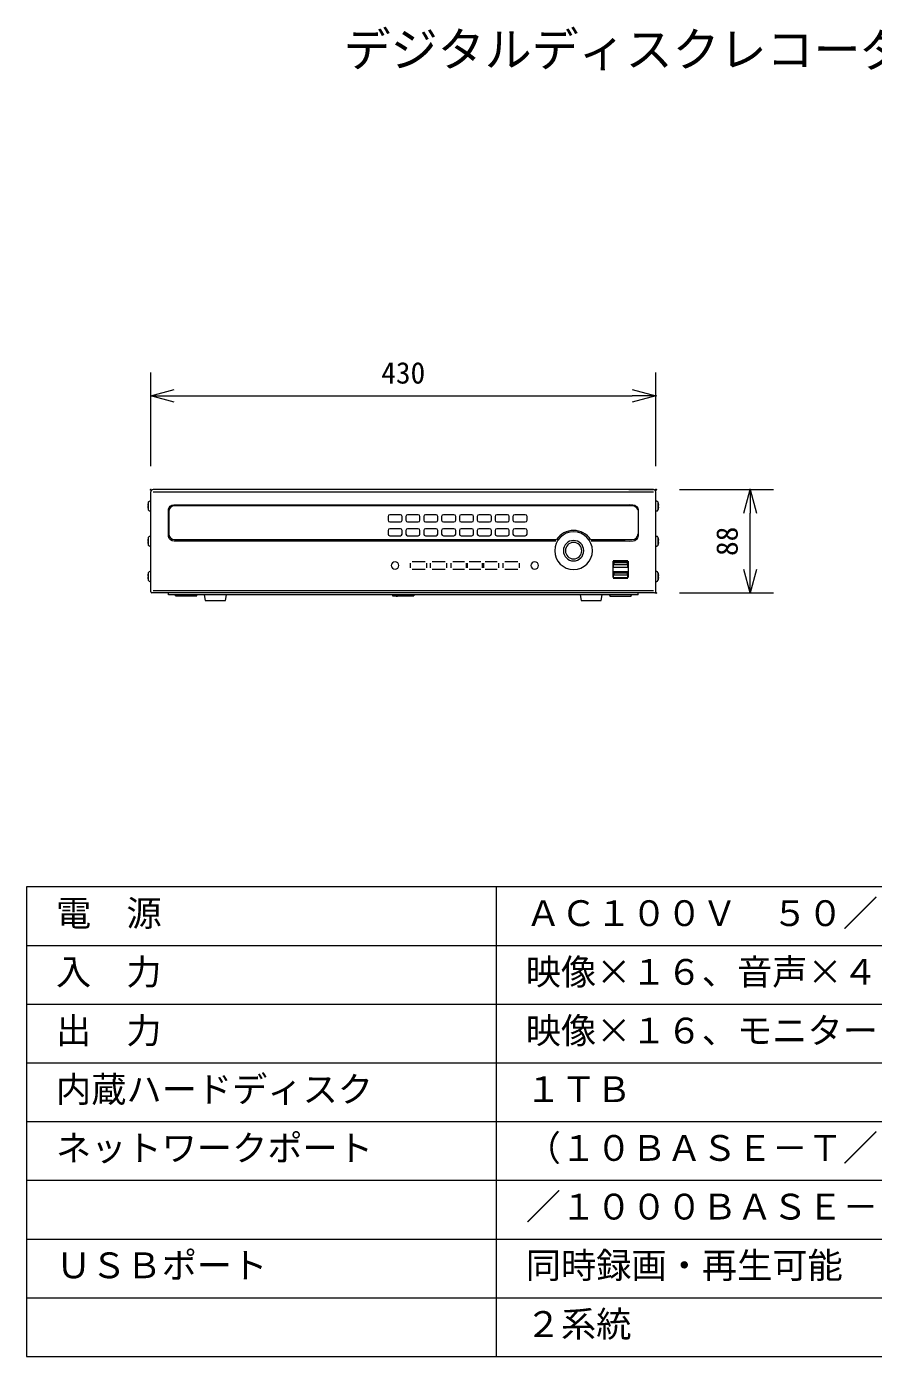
# Model space of a CAD drawing. Units: millimetres, scale not verified. Extents: x -62 to 63, y -57 to 57.
# Drawn here: x -62.5 to 9.6, y -56.5 to 56.8 of the extents above; entities that cross this region are included whole.
import ezdxf
from ezdxf.enums import TextEntityAlignment as Align

# ---------------------------------------------------------------- set-up
doc = ezdxf.new("R2010")
doc.units = ezdxf.units.MM
doc.header["$LTSCALE"] = 0.125
doc.header["$PDMODE"] = 32
doc.header["$PDSIZE"] = 0.0625
for name, color, linetype, lineweight in [('0-0_0', 7, 'Continuous', 9), ('0-2_WAKU', 1, 'Continuous', 18), ('0-4_GAIKEI', 1, 'Continuous', 18), ('0-5_SUNPO', 7, 'Continuous', 9)]:
    doc.layers.add(name, color=color, linetype=linetype, lineweight=lineweight)
doc.layers.add('0-1_DEFPOINTS', color=7, linetype='Continuous')
doc.layers.add('0-3_MOJI1', color=7, linetype='Continuous')
doc.styles.add('ＭＳ ゴシック', font='')
doc.styles.get('ＭＳ ゴシック').set_extended_font_data('MS Gothic')

# ---------------------------------------------------------------- blocks, each defined once
blk = doc.blocks.new('_OPEN30')
at = {"layer": '0-0_0'}
blk.add_line((0, 0), (-1, 0), dxfattribs=at)
blk.add_lwpolyline([(-1, 0.26795), (0, 0), (-1, -0.26795)], dxfattribs=at)
blk = doc.blocks.new('D5')
at = {"layer": '0-1_DEFPOINTS'}
for p in [(-11.3824, 18.2604), (-3.3824, 18.2604), (-11.3824, 9.4604)]:
    blk.add_point(p, dxfattribs=at)
at = {"layer": '0-5_SUNPO'}
for p, q in [((-9.3824, 18.2604), (-1.3824, 18.2604)), ((-3.3824, 11.4604), (-3.3824, 16.2604)), ((-9.3824, 9.4604), (-1.3824, 9.4604))]:
    blk.add_line(p, q, dxfattribs=at)
at = {"layer": '0-5_SUNPO', "xscale": 2, "yscale": 2}
for p, rotation in [((-3.3824, 18.2604), 90), ((-3.3824, 9.4604), 270)]:
    blk.add_blockref('_OPEN30', p, dxfattribs=dict(at, rotation=rotation))
at = {"layer": '0-5_SUNPO', "style": 'ＭＳ ゴシック'}
blk.add_text('88', height=1.833, rotation=90, dxfattribs=at).set_placement((-3.8824, 12.6104), align=Align.BOTTOM_LEFT)
blk = doc.blocks.new('D4')
at = {"layer": '0-1_DEFPOINTS'}
for p in [(-11.4107, 26.2471), (-54.4107, 18.2471), (-11.4107, 18.2471)]:
    blk.add_point(p, dxfattribs=at)
at = {"layer": '0-5_SUNPO'}
for p, q in [((-54.4107, 20.2471), (-54.4107, 28.2471)), ((-11.4107, 20.2471), (-11.4107, 28.2471)), ((-52.4107, 26.2471), (-13.4107, 26.2471))]:
    blk.add_line(p, q, dxfattribs=at)
at = {"layer": '0-5_SUNPO', "xscale": 2, "yscale": 2, "rotation": 180}
blk.add_blockref('_OPEN30', (-54.4107, 26.2471), dxfattribs=at)
at = {"layer": '0-5_SUNPO', "xscale": 2, "yscale": 2}
blk.add_blockref('_OPEN30', (-11.4107, 26.2471), dxfattribs=at)
at = {"layer": '0-5_SUNPO', "style": 'ＭＳ ゴシック'}
blk.add_text('430', height=1.833, dxfattribs=at).set_placement((-34.7857, 26.7471), align=Align.BOTTOM_LEFT)

msp = doc.modelspace()

# ---------------------------------------------------------------- linework, layer by layer
at = {"layer": '0-2_WAKU', "color": 4}
for p, q in [((-62.496, -16.5317), (-62.496, -56.5317)), ((62.504, -16.5317), (-62.496, -16.5317)), ((-22.496, -56.5317), (-22.496, -16.5317)), ((-62.496, -56.5317), (62.504, -56.5317))]:
    msp.add_line(p, q, dxfattribs=at)
at = {"layer": '0-2_WAKU'}
for p, q in [((-62.496, -21.5317), (62.504, -21.5317)), ((-62.496, -26.5317), (62.504, -26.5317)), ((-62.496, -31.5317), (62.504, -31.5317)), ((-62.496, -36.5317), (62.504, -36.5317)), ((-62.496, -41.5317), (62.504, -41.5317)), ((-62.496, -46.5317), (62.504, -46.5317)), ((-62.496, -51.5317), (62.504, -51.5317))]:
    msp.add_line(p, q, dxfattribs=at)
at = {"layer": '0-4_GAIKEI', "color": 7}
for p, q in [((-51.9225, 8.6086), (-51.9225, 17.1087)), ((-51.9225, 16.3086), (-51.9225, 17.1086)), ((-9.1223, 17.3085), (-51.7227, 17.3085)), ((-11.2225, 17.3086), (-9.1225, 17.3086)), ((-9.1225, 17.3085), (-9.1225, 17.3086)), ((-8.9225, 8.7083), (-8.9225, 17.1087)), ((-8.9225, 16.3086), (-8.9225, 17.1086)), ((-50.4225, 8.5085), (-51.8225, 8.5086)), ((-10.4225, 8.5216), (-50.4225, 8.5216)), ((-9.1223, 8.5085), (-10.4225, 8.5085)), ((-9.0225, 8.5086), (-9.116, 8.5086))]:
    msp.add_line(p, q, dxfattribs=at)
at = {"layer": '0-4_GAIKEI'}
for p, q in [((-9.1239, 17.0804), (-51.7211, 17.0804)), ((-52.1103, 15.5567), (-52.1103, 16.2604)), ((-51.9725, 16.3236), (-52.0173, 16.3236)), ((-10.9325, 15.9385), (-49.8925, 15.9385)), ((-8.8278, 16.3236), (-8.8725, 16.3236)), ((-8.7348, 16.2604), (-8.7348, 15.5567)), ((-8.6799, 16.0567), (-8.6791, 16.0568)), ((-8.6726, 15.9486), (-8.6799, 15.9486)), ((-8.6726, 15.8686), (-8.6799, 15.8686)), ((-52.0173, 15.4936), (-51.9725, 15.4936)), ((-50.3925, 15.4385), (-50.3925, 13.5485)), ((-31.7225, 15.0235), (-31.7225, 14.7135)), ((-30.6725, 15.1735), (-31.5725, 15.1735)), ((-30.5225, 14.7135), (-30.5225, 15.0235)), ((-30.2025, 15.0235), (-30.2025, 14.7135)), ((-29.1525, 15.1735), (-30.0525, 15.1735)), ((-29.0025, 14.7135), (-29.0025, 15.0235)), ((-28.6825, 15.0235), (-28.6825, 14.7135)), ((-27.6325, 15.1735), (-28.5325, 15.1735)), ((-27.4825, 14.7135), (-27.4825, 15.0235)), ((-27.1625, 15.0235), (-27.1625, 14.7135)), ((-26.1125, 15.1735), (-27.0125, 15.1735)), ((-25.9625, 14.7135), (-25.9625, 15.0235)), ((-25.6425, 15.0235), (-25.6425, 14.7135)), ((-24.5925, 15.1735), (-25.4925, 15.1735)), ((-24.4425, 14.7135), (-24.4425, 15.0235)), ((-24.1225, 15.0235), (-24.1225, 14.7135)), ((-23.0725, 15.1735), (-23.9725, 15.1735)), ((-22.9225, 14.7135), (-22.9225, 15.0235)), ((-22.6025, 15.0235), (-22.6025, 14.7135)), ((-21.5525, 15.1735), (-22.4525, 15.1735)), ((-21.4025, 14.7135), (-21.4025, 15.0235)), ((-21.0825, 15.0235), (-21.0825, 14.7135)), ((-20.0325, 15.1735), (-20.9325, 15.1735)), ((-19.8825, 14.7135), (-19.8825, 15.0235)), ((-10.4225, 15.4685), (-10.4225, 13.5185)), ((-8.8725, 15.4936), (-8.8278, 15.4936)), ((-8.6799, 15.7604), (-8.6791, 15.7603)), ((-31.7225, 13.8335), (-31.7225, 13.5235)), ((-31.5725, 14.5635), (-30.6725, 14.5635)), ((-30.6725, 13.9835), (-31.5725, 13.9835)), ((-30.5225, 13.5235), (-30.5225, 13.8335)), ((-30.2025, 13.8335), (-30.2025, 13.5235)), ((-30.0525, 14.5635), (-29.1525, 14.5635)), ((-29.1525, 13.9835), (-30.0525, 13.9835)), ((-29.0025, 13.5235), (-29.0025, 13.8335)), ((-28.6825, 13.8335), (-28.6825, 13.5235)), ((-28.5325, 14.5635), (-27.6325, 14.5635)), ((-27.6325, 13.9835), (-28.5325, 13.9835)), ((-27.4825, 13.5235), (-27.4825, 13.8335)), ((-27.1625, 13.8335), (-27.1625, 13.5235)), ((-27.0125, 14.5635), (-26.1125, 14.5635)), ((-26.1125, 13.9835), (-27.0125, 13.9835)), ((-25.9625, 13.5235), (-25.9625, 13.8335)), ((-25.6425, 13.8335), (-25.6425, 13.5235)), ((-25.4925, 14.5635), (-24.5925, 14.5635)), ((-24.5925, 13.9835), (-25.4925, 13.9835)), ((-24.4425, 13.5235), (-24.4425, 13.8335)), ((-24.1225, 13.8335), (-24.1225, 13.5235)), ((-23.9725, 14.5635), (-23.0725, 14.5635)), ((-23.0725, 13.9835), (-23.9725, 13.9835)), ((-22.9225, 13.5235), (-22.9225, 13.8335)), ((-22.6025, 13.8335), (-22.6025, 13.5235)), ((-22.4525, 14.5635), (-21.5525, 14.5635)), ((-21.5525, 13.9835), (-22.4525, 13.9835)), ((-21.4025, 13.5235), (-21.4025, 13.8335)), ((-21.0825, 13.8335), (-21.0825, 13.5235)), ((-20.9325, 14.5635), (-20.0325, 14.5635)), ((-20.0325, 13.9835), (-20.9325, 13.9835)), ((-19.8825, 13.5235), (-19.8825, 13.8335)), ((-52.1103, 12.5567), (-52.1103, 13.2604)), ((-51.9725, 13.3236), (-52.0173, 13.3236)), ((-52.0173, 12.4936), (-51.9725, 12.4936)), ((-49.8925, 13.0485), (-17.3749, 13.0485)), ((-31.5725, 13.3735), (-30.6725, 13.3735)), ((-30.0525, 13.3735), (-29.1525, 13.3735)), ((-28.5325, 13.3735), (-27.6325, 13.3735)), ((-27.0125, 13.3735), (-26.1125, 13.3735)), ((-25.4925, 13.3735), (-24.5925, 13.3735)), ((-23.9725, 13.3735), (-23.0725, 13.3735)), ((-22.4525, 13.3735), (-21.5525, 13.3735)), ((-20.9325, 13.3735), (-20.0325, 13.3735)), ((-14.4702, 13.0485), (-10.9325, 13.0485)), ((-8.8278, 13.3236), (-8.8725, 13.3236)), ((-8.8725, 12.4936), (-8.8278, 12.4936)), ((-8.7348, 13.2604), (-8.7348, 12.5567)), ((-8.6799, 13.0567), (-8.6791, 13.0568)), ((-8.6726, 12.9486), (-8.6799, 12.9486)), ((-8.6726, 12.8686), (-8.6799, 12.8686)), ((-8.6799, 12.7604), (-8.6791, 12.7603)), ((-52.1103, 9.5567), (-52.1103, 10.2604)), ((-51.9725, 10.3236), (-52.0173, 10.3236)), ((-29.8025, 10.6485), (-29.8025, 11.0485)), ((-29.6725, 11.1785), (-28.5725, 11.1785)), ((-28.5725, 10.5185), (-29.6725, 10.5185)), ((-28.4425, 11.0485), (-28.4425, 10.6485)), ((-28.0925, 10.6485), (-28.0925, 11.0485)), ((-27.9625, 11.1785), (-26.8625, 11.1785)), ((-26.8625, 10.5185), (-27.9625, 10.5185)), ((-26.7325, 11.0485), (-26.7325, 10.6485)), ((-26.3325, 10.6485), (-26.3325, 11.0485)), ((-26.2025, 11.1785), (-25.2025, 11.1785)), ((-25.2025, 10.5185), (-26.2025, 10.5185)), ((-25.0725, 11.0485), (-25.0725, 10.6485)), ((-24.9525, 10.6485), (-24.9525, 11.0485)), ((-24.8225, 11.1785), (-23.8225, 11.1785)), ((-23.8225, 10.5185), (-24.8225, 10.5185)), ((-23.6925, 11.0485), (-23.6925, 10.6485)), ((-23.5725, 10.6485), (-23.5725, 11.0485)), ((-23.4425, 11.1785), (-22.4425, 11.1785)), ((-22.4425, 10.5185), (-23.4425, 10.5185)), ((-22.3125, 11.0485), (-22.3125, 10.6485)), ((-21.9125, 10.6485), (-21.9125, 11.0485)), ((-21.7825, 11.1785), (-20.6825, 11.1785)), ((-20.6825, 10.5185), (-21.7825, 10.5185)), ((-20.5525, 11.0485), (-20.5525, 10.6485)), ((-12.5925, 11.2035), (-12.5925, 9.8135)), ((-12.5475, 11.191), (-12.5475, 10.6835)), ((-11.2975, 10.6835), (-12.5475, 10.6835)), ((-12.5475, 10.3335), (-11.2975, 10.3335)), ((-12.5475, 10.3335), (-12.5475, 9.826)), ((-11.3025, 11.2535), (-12.5425, 11.2535)), ((-12.4725, 11.091), (-11.3725, 11.091)), ((-12.4725, 10.891), (-12.4725, 11.091)), ((-11.3725, 10.891), (-12.4725, 10.891)), ((-12.4725, 10.2335), (-11.3725, 10.2335)), ((-12.4725, 10.0335), (-12.4725, 10.2335)), ((-11.3725, 11.091), (-11.3725, 10.891)), ((-11.3725, 10.2335), (-11.3725, 10.0335)), ((-11.2525, 9.8135), (-11.2525, 11.2035)), ((-8.8278, 10.3236), (-8.8725, 10.3236)), ((-8.7348, 10.2604), (-8.7348, 9.5567)), ((-52.0173, 9.4936), (-51.9725, 9.4936)), ((-12.5425, 9.7635), (-11.3025, 9.7635)), ((-11.3725, 10.0335), (-12.4725, 10.0335)), ((-8.9225, 8.6086), (-8.9225, 9.1086)), ((-8.8725, 9.4936), (-8.8278, 9.4936)), ((-8.6799, 10.0567), (-8.6791, 10.0568)), ((-8.6726, 9.9486), (-8.6799, 9.9486)), ((-8.6726, 9.8686), (-8.6799, 9.8686)), ((-8.6799, 9.7604), (-8.6791, 9.7603)), ((-51.7213, 8.7073), (-9.1237, 8.7073)), ((-50.4225, 8.3485), (-50.4225, 8.5216)), ((-10.4225, 8.3485), (-50.4225, 8.3485)), ((-49.8501, 8.3485), (-49.8361, 8.2526)), ((-48.015, 8.2385), (-49.83, 8.2385)), ((-48.009, 8.2526), (-47.9949, 8.3485)), ((-47.3693, 8.3485), (-47.2829, 7.8585)), ((-45.5621, 7.8585), (-45.4757, 8.3485)), ((-31.3501, 8.3485), (-31.3361, 8.2526)), ((-31.0225, 8.2385), (-31.33, 8.2385)), ((-31.0225, 8.3485), (-31.0225, 8.2385)), ((-31.0225, 8.2385), (-30.9225, 8.2385)), ((-30.9225, 8.3485), (-30.9225, 8.2385)), ((-29.9225, 8.2385), (-30.9225, 8.2385)), ((-29.8225, 8.2385), (-29.8225, 8.3485)), ((-29.515, 8.2385), (-29.8225, 8.2385)), ((-29.509, 8.2526), (-29.4949, 8.3485)), ((-15.3693, 8.3485), (-15.2829, 7.8585)), ((-13.5621, 7.8585), (-13.4757, 8.3485)), ((-12.8501, 8.3485), (-12.8361, 8.2526)), ((-12.83, 8.2385), (-11.015, 8.2385)), ((-11.009, 8.2526), (-10.9949, 8.3485)), ((-10.4225, 8.3485), (-10.4225, 8.5216)), ((-47.2829, 7.8585), (-45.5621, 7.8585)), ((-15.2829, 7.8585), (-13.5621, 7.8585))]:
    msp.add_line(p, q, dxfattribs=at)
for points in [[(-17.4241, 12.9056), (-19.4182, 12.9056), (-24.6805, 12.9056), (-29.9427, 12.9056), (-35.205, 12.9056), (-37.8361, 12.9056), (-43.0984, 12.9056), (-48.3607, 12.9056), (-49.6763, 12.9056), (-49.9401, 12.9059), (-50.1041, 12.9397), (-50.2476, 13.026), (-50.3547, 13.1553), (-50.4133, 13.3117), (-50.4283, 13.5283), (-50.4225, 13.7468), (-50.4225, 14.1755), (-50.4225, 14.6037), (-50.4225, 15.0316), (-50.4225, 15.4245), (-50.4143, 15.6527), (-50.3602, 15.7916), (-50.2635, 15.905), (-50.1318, 15.9856), (-49.966, 16.0255), (-49.9225, 16.0273), (-47.7829, 16.0273), (-39.2245, 16.0273), (-22.1078, 16.0273), (-13.5494, 16.0273), (-11.4098, 16.0273), (-11.1421, 16.0321), (-10.8749, 16.0252), (-10.7005, 15.98), (-10.5521, 15.8778), (-10.4579, 15.7394), (-10.423, 15.5908), (-10.4225, 15.3072), (-10.4225, 15.0237), (-10.4225, 14.4559)], [(-10.4225, 14.4559), (-10.4225, 13.8873), (-10.4184, 13.6285), (-10.4239, 13.37), (-10.4669, 13.2011), (-10.5648, 13.0567), (-10.7011, 12.9573), (-10.8626, 12.9092), (-11.1931, 12.8975), (-11.5248, 12.9056), (-14.1559, 12.9056), (-14.421, 12.9056)], [(-11.2975, 10.6835), (-11.2975, 11.191), (-12.5475, 11.191)], [(-12.5475, 9.826), (-11.2975, 9.826), (-11.2975, 10.3335)], [(-29.8225, 8.2385), (-29.9225, 8.2385), (-29.9225, 8.3485)]]:
    msp.add_lwpolyline(points, dxfattribs=at)
at = {"layer": '0-4_GAIKEI', "color": 7}
for centre, radius, start, end in [((-51.7225, 17.1086), 0.2, 90, 180), ((-9.1225, 17.1086), 0.2, 0, 90), ((-51.8225, 8.6086), 0.1, 180, 270), ((-9.0225, 8.6086), 0.1, 270, 0)]:
    msp.add_arc(centre, radius, start, end, dxfattribs=at)
at = {"layer": '0-4_GAIKEI'}
for centre, radius, start, end in [((-51.2236, 15.9086), 0.9539, 158.35374, 175.05805), ((-51.5181, 15.9304), 0.6587, 169.22341, 173.45287), ((-51.5181, 15.8854), 0.6587, 169.22341, 173.45287), ((-51.8597, 15.9439), 0.3171, 189.59255, 195.64537), ((-51.8613, 16.031), 0.3047, 175.76483, 184.23517), ((-52.0173, 16.2236), 0.1, 90, 158.35374), ((-51.9725, 16.2736), 0.05, 0, 90), ((-49.8925, 15.4385), 0.5, 90, 180), ((-10.9325, 15.4385), 0.5, 12.52327, 90), ((-8.8725, 16.2736), 0.05, 90, 180), ((-8.8278, 16.2236), 0.1, 21.64626, 90), ((-9.6215, 15.9086), 0.9539, 8.93855, 21.64626), ((-9.6215, 15.9086), 0.9531, 5.41755, 8.93983), ((-9.6412, 15.9086), 0.9621, 357.61728, 2.38272), ((-51.2236, 15.9086), 0.9539, 184.9171, 201.64626), ((-51.8597, 15.8777), 0.3171, 189.59255, 195.64537), ((-51.5081, 15.8253), 0.6578, 177.11835, 182.88165), ((-52.0173, 15.5936), 0.1, 201.64626, 270), ((-51.9725, 15.5436), 0.05, 270, 0), ((-31.5725, 15.0235), 0.15, 90, 180), ((-30.6725, 15.0235), 0.15, 0, 90), ((-30.0525, 15.0235), 0.15, 90, 180), ((-29.1525, 15.0235), 0.15, 0, 90), ((-28.5325, 15.0235), 0.15, 90, 180), ((-27.6325, 15.0235), 0.15, 0, 90), ((-27.0125, 15.0235), 0.15, 90, 180), ((-26.1125, 15.0235), 0.15, 0, 90), ((-25.4925, 15.0235), 0.15, 90, 180), ((-24.5925, 15.0235), 0.15, 0, 90), ((-23.9725, 15.0235), 0.15, 90, 180), ((-23.0725, 15.0235), 0.15, 0, 90), ((-22.4525, 15.0235), 0.15, 90, 180), ((-21.5525, 15.0235), 0.15, 0, 90), ((-20.9325, 15.0235), 0.15, 90, 180), ((-20.0325, 15.0235), 0.15, 0, 90), ((-8.8725, 15.5436), 0.05, 180, 270), ((-8.8278, 15.5936), 0.1, 270, 338.35374), ((-9.6215, 15.9086), 0.9539, 338.35374, 351.06145), ((-9.6215, 15.9086), 0.9531, 351.06017, 354.58245), ((-31.5725, 14.7135), 0.15, 180, 270), ((-31.5725, 13.8335), 0.15, 90, 180), ((-30.6725, 14.7135), 0.15, 270, 0), ((-30.6725, 13.8335), 0.15, 0, 90), ((-30.0525, 14.7135), 0.15, 180, 270), ((-30.0525, 13.8335), 0.15, 90, 180), ((-29.1525, 14.7135), 0.15, 270, 0), ((-29.1525, 13.8335), 0.15, 0, 90), ((-28.5325, 14.7135), 0.15, 180, 270), ((-28.5325, 13.8335), 0.15, 90, 180), ((-27.6325, 14.7135), 0.15, 270, 0), ((-27.6325, 13.8335), 0.15, 0, 90), ((-27.0125, 14.7135), 0.15, 180, 270), ((-27.0125, 13.8335), 0.15, 90, 180), ((-26.1125, 14.7135), 0.15, 270, 0), ((-26.1125, 13.8335), 0.15, 0, 90), ((-25.4925, 14.7135), 0.15, 180, 270), ((-25.4925, 13.8335), 0.15, 90, 180), ((-24.5925, 14.7135), 0.15, 270, 0), ((-24.5925, 13.8335), 0.15, 0, 90), ((-23.9725, 14.7135), 0.15, 180, 270), ((-23.9725, 13.8335), 0.15, 90, 180), ((-23.0725, 14.7135), 0.15, 270, 0), ((-23.0725, 13.8335), 0.15, 0, 90), ((-22.4525, 14.7135), 0.15, 180, 270), ((-22.4525, 13.8335), 0.15, 90, 180), ((-21.5525, 14.7135), 0.15, 270, 0), ((-21.5525, 13.8335), 0.15, 0, 90), ((-20.9325, 14.7135), 0.15, 180, 270), ((-20.9325, 13.8335), 0.15, 90, 180), ((-20.0325, 14.7135), 0.15, 270, 0), ((-20.0325, 13.8335), 0.15, 0, 90), ((-15.9225, 12.1085), 1.6054, 0, 180), ((-15.9225, 12.1085), 1.73, 32.91216, 147.08784), ((-51.2236, 12.9086), 0.9539, 158.35374, 175.05805), ((-51.2236, 12.9086), 0.9539, 184.9171, 201.64626), ((-51.5181, 12.9304), 0.6587, 169.22341, 173.45287), ((-51.5181, 12.8854), 0.6587, 169.22341, 173.45287), ((-51.8597, 12.9439), 0.3171, 189.59255, 195.64537), ((-51.8597, 12.8777), 0.3171, 189.59255, 195.64537), ((-51.8613, 13.031), 0.3047, 175.76483, 184.23517), ((-51.5081, 12.8253), 0.6578, 177.11835, 182.88165), ((-52.0173, 13.2236), 0.1, 90, 158.35374), ((-52.0173, 12.5936), 0.1, 201.64626, 270), ((-51.9725, 13.2736), 0.05, 0, 90), ((-51.9725, 12.5436), 0.05, 270, 0), ((-49.8925, 13.5485), 0.5, 180, 270), ((-31.5725, 13.5235), 0.15, 180, 270), ((-30.6725, 13.5235), 0.15, 270, 0), ((-30.0525, 13.5235), 0.15, 180, 270), ((-29.1525, 13.5235), 0.15, 270, 0), ((-28.5325, 13.5235), 0.15, 180, 270), ((-27.6325, 13.5235), 0.15, 270, 0), ((-27.0125, 13.5235), 0.15, 180, 270), ((-26.1125, 13.5235), 0.15, 270, 0), ((-25.4925, 13.5235), 0.15, 180, 270), ((-24.5925, 13.5235), 0.15, 270, 0), ((-23.9725, 13.5235), 0.15, 180, 270), ((-23.0725, 13.5235), 0.15, 270, 0), ((-22.4525, 13.5235), 0.15, 180, 270), ((-21.5525, 13.5235), 0.15, 270, 0), ((-20.9325, 13.5235), 0.15, 180, 270), ((-20.0325, 13.5235), 0.15, 270, 0), ((-15.9225, 12.1085), 0.869, 0, 180), ((-15.9225, 12.1085), 0.7, 0, 180), ((-10.9325, 13.5485), 0.5, 270, 0), ((-8.8725, 13.2736), 0.05, 90, 180), ((-8.8725, 12.5436), 0.05, 180, 270), ((-8.8278, 13.2236), 0.1, 21.64626, 90), ((-8.8278, 12.5936), 0.1, 270, 338.35374), ((-9.6215, 12.9086), 0.9539, 8.93855, 21.64626), ((-9.6215, 12.9086), 0.9539, 338.35374, 351.06145), ((-9.6215, 12.9086), 0.9531, 5.41755, 8.93983), ((-9.6215, 12.9086), 0.9531, 351.06017, 354.58245), ((-9.6412, 12.9086), 0.9621, 357.61728, 2.38272), ((-15.9225, 12.1085), 1.6054, 180, 0), ((-15.9225, 12.1085), 0.869, 180, 0), ((-15.9225, 12.1085), 0.7, 180, 0), ((-51.2236, 9.9086), 0.9539, 158.35374, 175.05805), ((-52.0173, 10.2236), 0.1, 90, 158.35374), ((-51.9725, 10.2736), 0.05, 0, 90), ((-31.1225, 10.8485), 0.3199, 0, 180), ((-31.1225, 10.8485), 0.3199, 180, 0), ((-19.2325, 10.8485), 0.3199, 0, 180), ((-19.2325, 10.8485), 0.3199, 180, 0), ((-8.8725, 10.2736), 0.05, 90, 180), ((-8.8278, 10.2236), 0.1, 21.64626, 90), ((-9.6215, 9.9086), 0.9539, 8.93855, 21.64626), ((-51.2236, 9.9086), 0.9539, 184.9171, 201.64626), ((-51.5181, 9.9304), 0.6587, 169.22341, 173.45287), ((-51.5181, 9.8854), 0.6587, 169.22341, 173.45287), ((-51.8597, 9.9439), 0.3171, 189.59255, 195.64537), ((-51.5194, 9.9316), 0.6573, 186.54485, 188.96764), ((-51.8597, 9.8777), 0.3171, 189.59255, 195.64537), ((-51.8613, 10.031), 0.3047, 175.76483, 184.23517), ((-51.5081, 9.8253), 0.6578, 177.11835, 182.88165), ((-52.0173, 9.5936), 0.1, 201.64626, 270), ((-51.9725, 9.5436), 0.05, 270, 0), ((-8.8725, 9.5436), 0.05, 180, 270), ((-8.8278, 9.5936), 0.1, 270, 338.35374), ((-9.6215, 9.9086), 0.9539, 338.35374, 351.06145), ((-9.6215, 9.9086), 0.9531, 5.41755, 8.93983), ((-9.6215, 9.9086), 0.9531, 351.06017, 354.58245), ((-9.6412, 9.9086), 0.9621, 357.61728, 2.38272)]:
    msp.add_arc(centre, radius, start, end, dxfattribs=at)

# ---------------------------------------------------------------- block references
at = {"layer": '0-5_SUNPO'}
for name in ['D4', 'D5']:
    msp.add_blockref(name, (2.4882, -0.9518), dxfattribs=at)

# ---------------------------------------------------------------- texts
at = {"layer": '0-3_MOJI1', "style": 'ＭＳ ゴシック'}
for s, height, p in [('デジタルディスクレコーダー', 2.933, (-35.496, 52.4683)), ('電\u3000源', 2.199, (-59.996, -20.5317)), ('ＡＣ１００Ｖ\u3000５０／６０Ｈｚ', 2.199, (-19.996, -20.5317)), ('入  力', 2.199, (-59.996, -25.5317)), ('映像×１６、音声×４', 2.199, (-19.996, -25.5317)), ('出  力\u3000\u3000\u3000', 2.199, (-59.996, -30.5317)), ('映像×１６、モニター×１、音声×１', 2.199, (-19.996, -30.5317)), ('内蔵ハードディスク', 2.199, (-59.996, -35.5317)), ('１ＴＢ', 2.199, (-19.996, -35.5317)), ('ネットワークポート', 2.199, (-59.996, -40.5317)), ('（１０ＢＡＳＥ－Ｔ／１００ＢＡＳＥ－Ｔｘ', 2.199, (-19.996, -40.5317)), ('／１０００ＢＡＳＥ－Ｔ）', 2.199, (-19.996, -45.5317)), ('ＵＳＢポート', 2.199, (-59.996, -50.5317)), ('同時録画・再生可能', 2.199, (-19.996, -50.5317)), ('２系統', 2.199, (-19.996, -55.5317))]:
    msp.add_text(s, height=height, dxfattribs=at).set_placement(p, align=Align.BOTTOM_LEFT)

doc.saveas('drawing.dxf')
